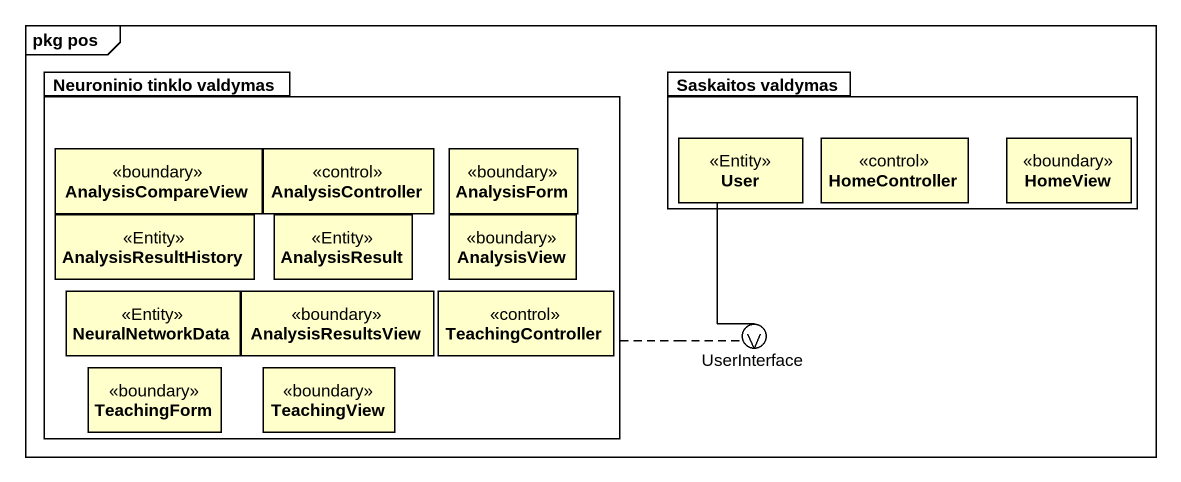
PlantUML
@startuml
mainframe pkg pos
allowmixing
hide circle
hide empty members
package "Neuroninio tinklo valdymas" as Neuroninio_tinklo_valdymas {
  class AnalysisResultHistory <<Entity>>
  class AnalysisCompareView <<boundary>>
  class AnalysisController <<control>>
  class AnalysisResult <<Entity>>
  class AnalysisForm <<boundary>>
  class AnalysisView <<boundary>>
  class NeuralNetworkData <<Entity>>
  class AnalysisResultsView <<boundary>>
  class TeachingController <<control>>
  class TeachingForm <<boundary>>
  class TeachingView <<boundary>>
}
package "Saskaitos valdymas" as Saskaitos_valdymas {
  class User <<Entity>>
  class HomeController <<control>>
  class HomeView <<boundary>>
}
() UserInterface
Neuroninio_tinklo_valdymas .right.> UserInterface
User -- UserInterface
@enduml
